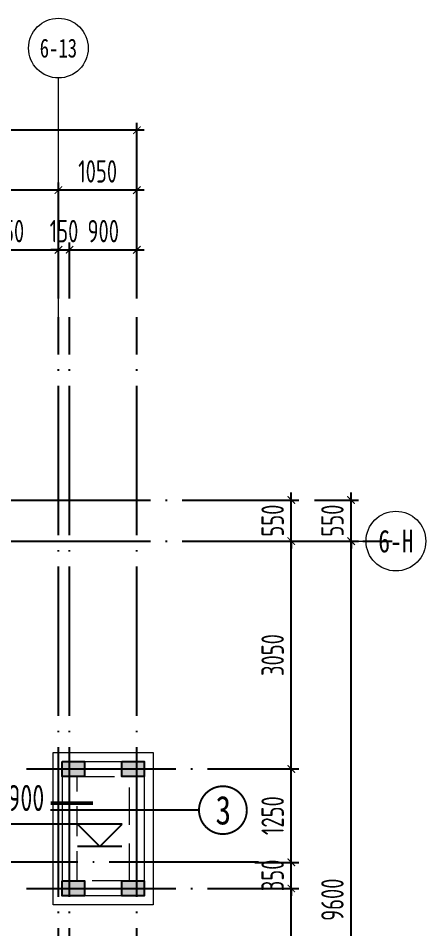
# Model space of a CAD drawing. Header units: millimetres. Extents: x -202076 to 1082610, y -439651 to 179350.
# Drawn here: x 374660 to 380116, y -395780 to -383590 of the extents above; entities that cross this region are included whole.
import ezdxf
from ezdxf.enums import TextEntityAlignment as Align

# ---------------------------------------------------------------- set-up
doc = ezdxf.new("R2010")
doc.units = ezdxf.units.MM
doc.header["$LTSCALE"] = 1000
doc.linetypes.add('DASHED', pattern=[0.75, 0.5, -0.25])
doc.linetypes.add('DOTE', pattern=[2.42, 2, -0.2, 0.02, -0.2])
for name, color, linetype in [('02-TEXT_轴号', 7, 'Continuous'), ('A_AXIS-轴线', 36, 'DOTE'), ('AXIS_TEXT', 7, 'Continuous'), ('COLU', 5, 'Continuous'), ('THIN', 7, 'Continuous')]:
    doc.layers.add(name, color=color, linetype=linetype)
for name, color, linetype, lineweight in [('BEAM', 4, 'DASHED', 0), ('DIM', 3, 'Continuous', 0), ('板洞边线', 3, 'Continuous', 18), ('砼梁', 4, 'Continuous', 18), ('边缘构件填充', 253, 'Continuous', 18)]:
    doc.layers.add(name, color=color, linetype=linetype, lineweight=lineweight)
doc.styles.add('-宋体', font='simhei.ttf', dxfattribs={"width": 0.8})
doc.styles.add('_TCH_AXIS', font='STXIHEI.TTF', dxfattribs={"width": 0.75})
doc.styles.add('COMPLEX', font='COMPLEX')
doc.styles.add('TSSD_Dimension', font='tssdeng.shx', dxfattribs={"width": 0.7, "bigfont": 'hztxt.shx'})
doc.styles.add('TSSD_Label', font='tssdeng.shx', dxfattribs={"width": 0.7, "bigfont": 'Hztxt.shx'})
doc.styles.add('TSSD_Num', font='Tssdeng.shx', dxfattribs={"width": 0.7, "bigfont": 'hztxt.shx'})
doc.dimstyles.new('TSSD_100_100', dxfattribs={"dimtxt": 300, "dimasz": 100, "dimexe": 100, "dimexo": 250, "dimgap": 100, "dimtad": 1, "dimdec": 0, "dimzin": 0, "dimdsep": 46, "dimtxsty": 'TSSD_Dimension', "dimblk": 'ARCHTICK', "dimcen": 0, "dimdle": 100, "dimclrt": 7, "dimadec": 0, "dimazin": 0, "dimtfac": 1, "dimtdec": 0, "dimtix": 1, "dimtmove": 2, "dimatfit": 3, "dimfxl": 1, "dimtolj": 1, "dimtzin": 0, "dimarcsym": 0})

# ---------------------------------------------------------------- blocks, each defined once
blk = doc.blocks.new('_AXISO')
blk.add_circle((0, 0), 0.5)
at = {"layer": 'AXIS_TEXT', "style": 'COMPLEX', "width": 1.041667}
blk.add_attdef('A', text='', height=0.56, dxfattribs=at).set_placement((-0.25, -0.28), (0.25, -0.28), align=Align.FIT)
blk = doc.blocks.new('_ARCHTICK')
at = {"color": 0, "linetype": 'ByBlock', "const_width": 0.15}
blk.add_lwpolyline([(-0.5, -0.5), (0.5, 0.5)], dxfattribs=at)
blk = doc.blocks.new('*D2573')
at = {"layer": 'Defpoints', "color": 0, "transparency": 16777216}
for p in [(378378, -390590), (379116, -390590), (378378, -400190)]:
    blk.add_point(p, dxfattribs=at)
at = {"layer": 'DIM', "color": 0, "lineweight": -2, "transparency": 16777216}
for p, q in [((379116, -400290), (379116, -390490)), ((378628, -390590), (379216, -390590)), ((378628, -400190), (379216, -400190))]:
    blk.add_line(p, q, dxfattribs=at)
at = {"layer": 'DIM', "color": 0, "lineweight": -2, "transparency": 16777216, "xscale": 100, "yscale": 100, "zscale": 100}
for p, rotation in [((379116, -390590), 90), ((379116, -400190), 270)]:
    blk.add_blockref('_ARCHTICK', p, dxfattribs=dict(at, rotation=rotation))
at = {"layer": 'DIM', "color": 7, "transparency": 16777216, "insert": (378866, -395390), "char_height": 300, "attachment_point": 5, "rotation": 90, "style": 'TSSD_Dimension'}
blk.add_mtext('\\A1;9600', dxfattribs=at)
blk = doc.blocks.new('*D2574')
at = {"layer": 'Defpoints', "color": 0, "transparency": 16777216}
for p in [(378378, -390040), (379116, -390040), (378378, -390590)]:
    blk.add_point(p, dxfattribs=at)
at = {"layer": 'DIM', "color": 0, "lineweight": -2, "transparency": 16777216}
for p, q in [((379116, -390040), (379116, -389940)), ((378628, -390040), (379216, -390040)), ((379116, -390590), (379116, -390040)), ((378628, -390590), (379216, -390590)), ((379116, -390590), (379116, -390690))]:
    blk.add_line(p, q, dxfattribs=at)
at = {"layer": 'DIM', "color": 0, "lineweight": -2, "transparency": 16777216, "xscale": 100, "yscale": 100, "zscale": 100}
for p, rotation in [((379116, -390040), 270), ((379116, -390590), 90)]:
    blk.add_blockref('_ARCHTICK', p, dxfattribs=dict(at, rotation=rotation))
at = {"layer": 'DIM', "color": 7, "transparency": 16777216, "insert": (378866, -390315), "char_height": 300, "attachment_point": 5, "rotation": 90, "style": 'TSSD_Dimension'}
blk.add_mtext('\\A1;550', dxfattribs=at)
blk = doc.blocks.new('*D2596')
at = {"layer": 'Defpoints', "color": 0, "transparency": 16777216}
for p in [(341598, -385090), (341598, -387590), (376248, -387590)]:
    blk.add_point(p, dxfattribs=at)
at = {"layer": 'DIM', "color": 0, "lineweight": -2, "transparency": 16777216}
for p, q in [((341598, -387340), (341598, -384990)), ((376248, -387340), (376248, -384990)), ((376348, -385090), (341498, -385090))]:
    blk.add_line(p, q, dxfattribs=at)
at = {"layer": 'DIM', "color": 0, "lineweight": -2, "transparency": 16777216, "xscale": 100, "yscale": 100, "zscale": 100, "rotation": 180}
blk.add_blockref('_ARCHTICK', (341598, -385090), dxfattribs=at)
at = {"layer": 'DIM', "color": 0, "lineweight": -2, "transparency": 16777216, "xscale": 100, "yscale": 100, "zscale": 100}
blk.add_blockref('_ARCHTICK', (376248, -385090), dxfattribs=at)
at = {"layer": 'DIM', "color": 7, "transparency": 16777216, "insert": (358923, -384840), "char_height": 300, "attachment_point": 5, "style": 'TSSD_Dimension'}
blk.add_mtext('\\A1;34650', dxfattribs=at)
blk = doc.blocks.new('*D2604')
at = {"layer": 'Defpoints', "color": 0, "transparency": 16777216}
for p in [(377578, -394890), (378316, -394890), (377578, -395240)]:
    blk.add_point(p, dxfattribs=at)
at = {"layer": 'DIM', "color": 0, "lineweight": -2, "transparency": 16777216}
for p, q in [((378316, -394890), (378316, -394790)), ((377828, -394890), (378416, -394890)), ((378316, -395240), (378316, -394890)), ((377828, -395240), (378416, -395240)), ((378316, -395240), (378316, -395340))]:
    blk.add_line(p, q, dxfattribs=at)
at = {"layer": 'DIM', "color": 0, "lineweight": -2, "transparency": 16777216, "xscale": 100, "yscale": 100, "zscale": 100}
for p, rotation in [((378316, -394890), 270), ((378316, -395240), 90)]:
    blk.add_blockref('_ARCHTICK', p, dxfattribs=dict(at, rotation=rotation))
at = {"layer": 'DIM', "color": 7, "transparency": 16777216, "insert": (378066, -395065), "char_height": 300, "attachment_point": 5, "rotation": 90, "style": 'TSSD_Dimension'}
blk.add_mtext('\\A1;350', dxfattribs=at)
blk = doc.blocks.new('*D2610')
at = {"layer": 'Defpoints', "color": 0, "transparency": 16777216}
for p in [(377578, -390040), (378316, -390040), (377578, -390590)]:
    blk.add_point(p, dxfattribs=at)
at = {"layer": 'DIM', "color": 0, "lineweight": -2, "transparency": 16777216}
for p, q in [((378316, -390040), (378316, -389940)), ((377828, -390040), (378416, -390040)), ((378316, -390590), (378316, -390040)), ((377828, -390590), (378416, -390590)), ((378316, -390590), (378316, -390690))]:
    blk.add_line(p, q, dxfattribs=at)
at = {"layer": 'DIM', "color": 0, "lineweight": -2, "transparency": 16777216, "xscale": 100, "yscale": 100, "zscale": 100}
for p, rotation in [((378316, -390040), 270), ((378316, -390590), 90)]:
    blk.add_blockref('_ARCHTICK', p, dxfattribs=dict(at, rotation=rotation))
at = {"layer": 'DIM', "color": 7, "transparency": 16777216, "insert": (378066, -390315), "char_height": 300, "attachment_point": 5, "rotation": 90, "style": 'TSSD_Dimension'}
blk.add_mtext('\\A1;550', dxfattribs=at)
blk = doc.blocks.new('*D2558')
at = {"layer": 'Defpoints', "color": 0, "transparency": 16777216}
for p in [(366798, -385890), (366798, -387590), (375198, -387590)]:
    blk.add_point(p, dxfattribs=at)
at = {"layer": 'DIM', "color": 0, "lineweight": -2, "transparency": 16777216}
for p, q in [((366798, -387340), (366798, -385790)), ((375198, -387340), (375198, -385790)), ((375298, -385890), (366698, -385890))]:
    blk.add_line(p, q, dxfattribs=at)
at = {"layer": 'DIM', "color": 0, "lineweight": -2, "transparency": 16777216, "xscale": 100, "yscale": 100, "zscale": 100, "rotation": 180}
blk.add_blockref('_ARCHTICK', (366798, -385890), dxfattribs=at)
at = {"layer": 'DIM', "color": 0, "lineweight": -2, "transparency": 16777216, "xscale": 100, "yscale": 100, "zscale": 100}
blk.add_blockref('_ARCHTICK', (375198, -385890), dxfattribs=at)
at = {"layer": 'DIM', "color": 7, "transparency": 16777216, "insert": (370998, -385640), "char_height": 300, "attachment_point": 5, "style": 'TSSD_Dimension'}
blk.add_mtext('\\A1;8400', dxfattribs=at)
blk = doc.blocks.new('*D2553')
at = {"layer": 'Defpoints', "color": 0, "transparency": 16777216}
for p in [(377578, -395240), (378316, -395240), (377578, -398190)]:
    blk.add_point(p, dxfattribs=at)
at = {"layer": 'DIM', "color": 0, "lineweight": -2, "transparency": 16777216}
for p, q in [((378316, -398290), (378316, -395140)), ((377828, -395240), (378416, -395240)), ((377828, -398190), (378416, -398190))]:
    blk.add_line(p, q, dxfattribs=at)
at = {"layer": 'DIM', "color": 0, "lineweight": -2, "transparency": 16777216, "xscale": 100, "yscale": 100, "zscale": 100}
for p, rotation in [((378316, -395240), 90), ((378316, -398190), 270)]:
    blk.add_blockref('_ARCHTICK', p, dxfattribs=dict(at, rotation=rotation))
at = {"layer": 'DIM', "color": 7, "transparency": 16777216, "insert": (378066, -396715), "char_height": 300, "attachment_point": 5, "rotation": 90, "style": 'TSSD_Dimension'}
blk.add_mtext('\\A1;2950', dxfattribs=at)
blk = doc.blocks.new('*D2554')
at = {"layer": 'Defpoints', "color": 0, "transparency": 16777216}
for p in [(377578, -393640), (378316, -393640), (377578, -394890)]:
    blk.add_point(p, dxfattribs=at)
at = {"layer": 'DIM', "color": 0, "lineweight": -2, "transparency": 16777216}
for p, q in [((378316, -394990), (378316, -393540)), ((377828, -393640), (378416, -393640)), ((377828, -394890), (378416, -394890))]:
    blk.add_line(p, q, dxfattribs=at)
at = {"layer": 'DIM', "color": 0, "lineweight": -2, "transparency": 16777216, "xscale": 100, "yscale": 100, "zscale": 100}
for p, rotation in [((378316, -393640), 90), ((378316, -394890), 270)]:
    blk.add_blockref('_ARCHTICK', p, dxfattribs=dict(at, rotation=rotation))
at = {"layer": 'DIM', "color": 7, "transparency": 16777216, "insert": (378066, -394265), "char_height": 300, "attachment_point": 5, "rotation": 90, "style": 'TSSD_Dimension'}
blk.add_mtext('\\A1;1250', dxfattribs=at)
blk = doc.blocks.new('*D2560')
at = {"layer": 'Defpoints', "color": 0, "transparency": 16777216}
for p in [(375348, -386690), (375198, -387590), (375348, -387590)]:
    blk.add_point(p, dxfattribs=at)
at = {"layer": 'DIM', "color": 0, "lineweight": -2, "transparency": 16777216}
for p, q in [((375198, -387340), (375198, -386590)), ((375348, -387340), (375348, -386590)), ((375198, -386690), (375098, -386690)), ((375198, -386690), (375348, -386690)), ((375348, -386690), (375448, -386690))]:
    blk.add_line(p, q, dxfattribs=at)
at = {"layer": 'DIM', "color": 0, "lineweight": -2, "transparency": 16777216, "xscale": 100, "yscale": 100, "zscale": 100}
blk.add_blockref('_ARCHTICK', (375198, -386690), dxfattribs=at)
at = {"layer": 'DIM', "color": 0, "lineweight": -2, "transparency": 16777216, "xscale": 100, "yscale": 100, "zscale": 100, "rotation": 180}
blk.add_blockref('_ARCHTICK', (375348, -386690), dxfattribs=at)
at = {"layer": 'DIM', "color": 7, "transparency": 16777216, "insert": (375273, -386440), "char_height": 300, "attachment_point": 5, "style": 'TSSD_Dimension'}
blk.add_mtext('\\A1;150', dxfattribs=at)
blk = doc.blocks.new('*D2561')
at = {"layer": 'Defpoints', "color": 0, "transparency": 16777216}
for p in [(376248, -386690), (375348, -387590), (376248, -387590)]:
    blk.add_point(p, dxfattribs=at)
at = {"layer": 'DIM', "color": 0, "lineweight": -2, "transparency": 16777216}
for p, q in [((375348, -387340), (375348, -386590)), ((376248, -387340), (376248, -386590)), ((375248, -386690), (376348, -386690))]:
    blk.add_line(p, q, dxfattribs=at)
at = {"layer": 'DIM', "color": 0, "lineweight": -2, "transparency": 16777216, "xscale": 100, "yscale": 100, "zscale": 100, "rotation": 180}
blk.add_blockref('_ARCHTICK', (375348, -386690), dxfattribs=at)
at = {"layer": 'DIM', "color": 0, "lineweight": -2, "transparency": 16777216, "xscale": 100, "yscale": 100, "zscale": 100}
blk.add_blockref('_ARCHTICK', (376248, -386690), dxfattribs=at)
at = {"layer": 'DIM', "color": 7, "transparency": 16777216, "insert": (375798, -386440), "char_height": 300, "attachment_point": 5, "style": 'TSSD_Dimension'}
blk.add_mtext('\\A1;900', dxfattribs=at)
blk = doc.blocks.new('*D2562')
at = {"layer": 'Defpoints', "color": 0, "transparency": 16777216}
for p in [(375198, -385890), (375198, -387590), (376248, -387590)]:
    blk.add_point(p, dxfattribs=at)
at = {"layer": 'DIM', "color": 0, "lineweight": -2, "transparency": 16777216}
for p, q in [((375198, -387340), (375198, -385790)), ((376248, -387340), (376248, -385790)), ((376348, -385890), (375098, -385890))]:
    blk.add_line(p, q, dxfattribs=at)
at = {"layer": 'DIM', "color": 0, "lineweight": -2, "transparency": 16777216, "xscale": 100, "yscale": 100, "zscale": 100, "rotation": 180}
blk.add_blockref('_ARCHTICK', (375198, -385890), dxfattribs=at)
at = {"layer": 'DIM', "color": 0, "lineweight": -2, "transparency": 16777216, "xscale": 100, "yscale": 100, "zscale": 100}
blk.add_blockref('_ARCHTICK', (376248, -385890), dxfattribs=at)
at = {"layer": 'DIM', "color": 7, "transparency": 16777216, "insert": (375723, -385640), "char_height": 300, "attachment_point": 5, "style": 'TSSD_Dimension'}
blk.add_mtext('\\A1;1050', dxfattribs=at)
blk = doc.blocks.new('*D2851')
at = {"layer": 'Defpoints', "color": 0, "transparency": 16777216}
for p in [(377578, -390590), (378316, -390590), (377578, -393640)]:
    blk.add_point(p, dxfattribs=at)
at = {"layer": 'DIM', "color": 0, "lineweight": -2, "transparency": 16777216}
for p, q in [((378316, -393740), (378316, -390490)), ((377828, -390590), (378416, -390590)), ((377828, -393640), (378416, -393640))]:
    blk.add_line(p, q, dxfattribs=at)
at = {"layer": 'DIM', "color": 0, "lineweight": -2, "transparency": 16777216, "xscale": 100, "yscale": 100, "zscale": 100}
for p, rotation in [((378316, -390590), 90), ((378316, -393640), 270)]:
    blk.add_blockref('_ARCHTICK', p, dxfattribs=dict(at, rotation=rotation))
at = {"layer": 'DIM', "color": 7, "transparency": 16777216, "insert": (378066, -392115), "char_height": 300, "attachment_point": 5, "rotation": 90, "style": 'TSSD_Dimension'}
blk.add_mtext('\\A1;3050', dxfattribs=at)
blk = doc.blocks.new('ts_idx1')
at = {"color": 0, "linetype": 'ByBlock', "lineweight": -2, "const_width": 0.04}
blk.add_lwpolyline([(-0.5, 0, 1), (0.5, 0, 1)], format="xyb", close=True, dxfattribs=at)
at = {"color": 0, "linetype": 'ByBlock', "lineweight": -2, "style": 'TSSD_Num', "width": 0.7}
blk.add_attdef('A', text='', height=0.6, dxfattribs=at).set_placement((0, 0), align=Align.MIDDLE_CENTER)
blk = doc.blocks.new('*D3632')
at = {"layer": 'Defpoints', "color": 0, "transparency": 16777216}
for p in [(375198, -386690), (373748, -387590), (375198, -387590)]:
    blk.add_point(p, dxfattribs=at)
at = {"layer": 'DIM', "color": 0, "lineweight": -2, "transparency": 16777216}
for p, q in [((373748, -387340), (373748, -386590)), ((375198, -387340), (375198, -386590)), ((373648, -386690), (375298, -386690))]:
    blk.add_line(p, q, dxfattribs=at)
at = {"layer": 'DIM', "color": 0, "lineweight": -2, "transparency": 16777216, "xscale": 100, "yscale": 100, "zscale": 100, "rotation": 180}
blk.add_blockref('_ARCHTICK', (373748, -386690), dxfattribs=at)
at = {"layer": 'DIM', "color": 0, "lineweight": -2, "transparency": 16777216, "xscale": 100, "yscale": 100, "zscale": 100}
blk.add_blockref('_ARCHTICK', (375198, -386690), dxfattribs=at)
at = {"layer": 'DIM', "color": 7, "transparency": 16777216, "insert": (374473, -386440), "char_height": 300, "attachment_point": 5, "style": 'TSSD_Dimension'}
blk.add_mtext('\\A1;1450', dxfattribs=at)

msp = doc.modelspace()

# ---------------------------------------------------------------- hatches: boundary and pattern name
at = {"layer": '边缘构件填充'}
h = msp.add_hatch(color=256, dxfattribs=at)
h.dxf.hatch_style = 1
h.paths.add_polyline_path([(375247.6, -393539.5), (375547.6, -393539.5), (375547.6, -393739.5), (375247.6, -393739.5)])
h = msp.add_hatch(color=256, dxfattribs=at)
h.dxf.hatch_style = 1
h.paths.add_polyline_path([(376047.6, -393539.5), (376347.6, -393539.5), (376347.6, -393739.5), (376047.6, -393739.5)])
h = msp.add_hatch(color=256, dxfattribs=at)
h.dxf.hatch_style = 1
h.paths.add_polyline_path([(375247.6, -395139.5), (375547.6, -395139.5), (375547.6, -395339.5), (375247.6, -395339.5)])
h = msp.add_hatch(color=256, dxfattribs=at)
h.dxf.hatch_style = 1
h.paths.add_polyline_path([(376047.6, -395139.5), (376347.6, -395139.5), (376347.6, -395339.5), (376047.6, -395339.5)])

# ---------------------------------------------------------------- linework, layer by layer
at = {"layer": 'A_AXIS-轴线'}
for p, q in [((375197.6, -400189.5), (375197.6, -387589.5)), ((375347.6, -400189.5), (375347.6, -387589.5)), ((376247.6, -400189.5), (376247.6, -387589.5)), ((340552.8, -390039.5), (377877.8, -390039.5)), ((340552.8, -390589.5), (379666.2, -390589.5)), ((374771.7, -393639.5), (377877.8, -393639.5)), ((377877.8, -394889.5), (365947.6, -394889.5)), ((374771.7, -395239.5), (377877.8, -395239.5))]:
    msp.add_line(p, q, dxfattribs=at)
at = {"layer": 'BEAM', "ltscale": 0.8}
for p, q in [((375447.6, -395139.5), (375447.6, -393739.5)), ((375547.6, -393739.5), (376047.6, -393739.5)), ((376047.6, -395139.5), (375547.6, -395139.5))]:
    msp.add_line(p, q, dxfattribs=at)
at = {"layer": 'BEAM'}
msp.add_line((376147.6, -395139.5), (376147.6, -393739.5), dxfattribs=at)
at = {"layer": 'COLU'}
for points in [[(375247.6, -393539.5), (375547.6, -393539.5), (375547.6, -393739.5), (375247.6, -393739.5)], [(376047.6, -393539.5), (376347.6, -393539.5), (376347.6, -393739.5), (376047.6, -393739.5)], [(375247.6, -395139.5), (375547.6, -395139.5), (375547.6, -395339.5), (375247.6, -395339.5)], [(376047.6, -395139.5), (376347.6, -395139.5), (376347.6, -395339.5), (376047.6, -395339.5)]]:
    msp.add_lwpolyline(points, close=True, dxfattribs=at)
at = {"layer": 'DIM'}
for p, q in [((375197.6, -387589.5), (375197.6, -384389.5)), ((377877.8, -390589.5), (379316.2, -390589.5))]:
    msp.add_line(p, q, dxfattribs=at)
at = {"layer": 'THIN'}
for p, q in [((377080.1, -394191.3), (375093.5, -394191.3)), ((375451.4, -394378.1), (373998.6, -394378.1)), ((375751.4, -394678.1), (375451.4, -394378.1)), ((376051.4, -394378.1), (375451.4, -394378.1)), ((375751.4, -394678.1), (376051.4, -394378.1)), ((376046.3, -394678.1), (375451.4, -394678.1))]:
    msp.add_line(p, q, dxfattribs=at)
at = {"layer": 'THIN', "const_width": 50}
msp.add_lwpolyline([(375093.5, -394099.2), (375659.3, -394099.2)], dxfattribs=at)
at = {"layer": '板洞边线'}
msp.add_lwpolyline([(375127.6, -393419.5), (376467.6, -393419.5), (376467.6, -395459.5), (375127.6, -395459.5)], close=True, dxfattribs=at)
at = {"layer": '砼梁'}
for p, q in [((375547.6, -393539.5), (376047.6, -393539.5)), ((375247.6, -393739.5), (375247.6, -395139.5)), ((376347.6, -393739.5), (376347.6, -395139.5)), ((376047.6, -395339.5), (375547.6, -395339.5))]:
    msp.add_line(p, q, dxfattribs=at)

# ---------------------------------------------------------------- block references
at = {"layer": 'DIM'}
ref = msp.add_blockref('_AXISO', (375197.6, -383989.5), dxfattribs=dict(at, xscale=800, yscale=800, zscale=800))
ref.add_attrib('A', '6-13', dxfattribs={"layer": '02-TEXT_轴号', "height": 252.11, "style": '_TCH_AXIS', "width": 0.743037}).set_placement((374947.6, -384115.6), (375447.7, -384115.6), align=Align.FIT)
ref = msp.add_blockref('_AXISO', (379716.2, -390589.5), dxfattribs=dict(at, xscale=800, yscale=800, zscale=800))
ref.add_attrib('A', '6-H', dxfattribs={"layer": '02-TEXT_轴号', "height": 302.12, "style": '_TCH_AXIS', "width": 0.743037}).set_placement((379480.5, -390740.6), (379952, -390740.6), align=Align.FIT)
at = {"layer": 'THIN', "color": 1}
ref = msp.add_blockref('ts_idx1', (377400.1, -394191.3), dxfattribs=dict(at, xscale=-639.9999872000003, yscale=639.9999872000003, zscale=639.9999872000003))
ref.add_attrib('1', '3', dxfattribs={"height": 384, "style": '-宋体', "width": 0.8}).set_placement((377405.3, -394191.3), align=Align.MIDDLE_CENTER)

# ---------------------------------------------------------------- texts
at = {"layer": 'THIN', "style": 'TSSD_Label', "width": 0.7}
msp.add_text('43.900', height=350, dxfattribs=at).set_placement((375008.8, -394308.1), align=Align.BOTTOM_RIGHT)

# ---------------------------------------------------------------- dimensions: what is measured, and where the dimension line sits
at = {"layer": 'DIM'}
for base, p1, p2, picture, middle in [((341597.6, -385089.5), (376247.6, -387589.5), (341597.6, -387589.5), '*D2596', (358922.6, -384839.5)), ((375197.6, -386689.5), (373747.6, -387589.5), (375197.6, -387589.5), '*D3632', (374472.6, -386439.5)), ((375347.6, -386689.5), (375197.6, -387589.5), (375347.6, -387589.5), '*D2560', (375272.6, -386439.5)), ((376247.6, -386689.5), (375347.6, -387589.5), (376247.6, -387589.5), '*D2561', (375797.6, -386439.5))]:
    dim = msp.add_linear_dim(base=base, p1=p1, p2=p2, dimstyle='TSSD_100_100', dxfattribs=at)
    dim.commit()
    dim.dimension.update_dxf_attribs({"geometry": picture, "text_midpoint": middle})
for base, p1, p2, angle, picture, middle in [((366797.6, -385889.5), (375197.6, -387589.5), (366797.6, -387589.5), 180, '*D2558', (370997.6, -385639.5)), ((375197.6, -385889.5), (376247.6, -387589.5), (375197.6, -387589.5), 180, '*D2562', (375722.6, -385639.5)), ((378316.2, -390039.5), (377577.8, -390589.5), (377577.8, -390039.5), 90, '*D2610', (378066.2, -390314.5)), ((379116.2, -390039.5), (378377.8, -390589.5), (378377.8, -390039.5), 90, '*D2574', (378866.2, -390314.5)), ((378316.2, -390589.5), (377577.8, -393639.5), (377577.8, -390589.5), 90, '*D2851', (378066.2, -392114.5)), ((379116.2, -390589.5), (378377.8, -400189.5), (378377.8, -390589.5), 90, '*D2573', (378866.2, -395389.5)), ((378316.2, -393639.5), (377577.8, -394889.5), (377577.8, -393639.5), 90, '*D2554', (378066.2, -394264.5)), ((378316.2, -394889.5), (377577.8, -395239.5), (377577.8, -394889.5), 90, '*D2604', (378066.2, -395064.5)), ((378316.2, -395239.5), (377577.8, -398189.5), (377577.8, -395239.5), 90, '*D2553', (378066.2, -396714.5))]:
    dim = msp.add_linear_dim(base=base, p1=p1, p2=p2, angle=angle, dimstyle='TSSD_100_100', dxfattribs=at)
    dim.commit()
    dim.dimension.update_dxf_attribs({"geometry": picture, "text_midpoint": middle})

doc.saveas('drawing.dxf')
